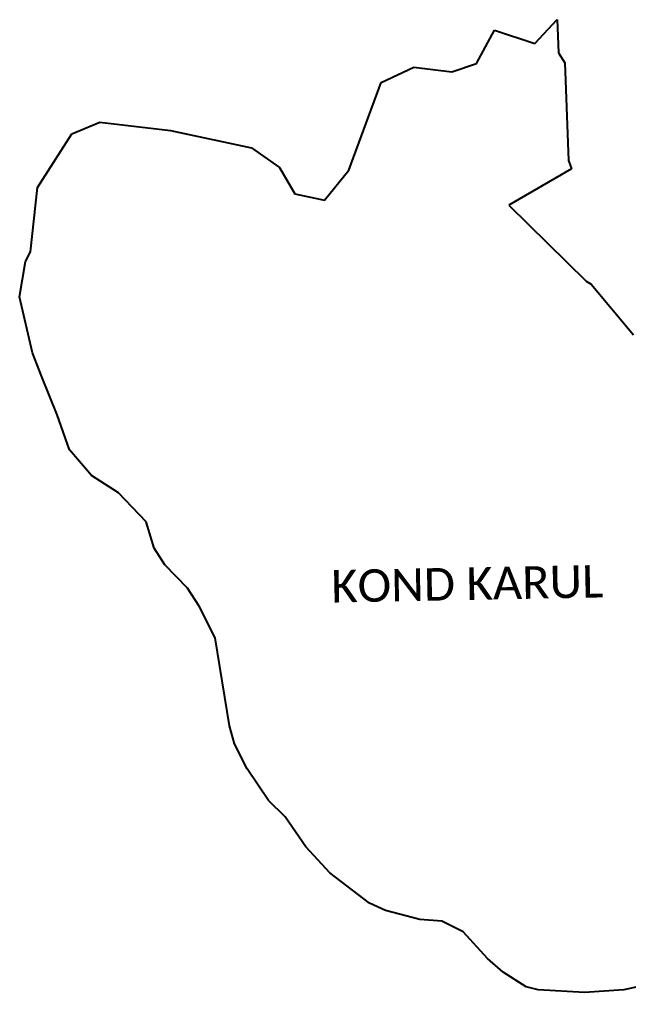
# Model space of a CAD drawing. Header units: metres. Extents: x 305319 to 309379, y 1922910 to 1926166.
# Drawn here: x 305319 to 307357, y 1922910 to 1926166 of the extents above; entities that cross this region are included whole.
import ezdxf

# ---------------------------------------------------------------- set-up
doc = ezdxf.new("R2010")
doc.units = ezdxf.units.M
doc.layers.add('VILLAGE NAME', color=250, linetype='Continuous')
doc.styles.get("Standard").update_dxf_attribs({"font": 'calibri.ttf'})

msp = doc.modelspace()

# ---------------------------------------------------------------- linework, layer by layer
at = {"color": 3}
for p, q in [((307044, 1926085.8), (307118.5, 1926166.4)), ((307118.5, 1926166.4), (307122.9, 1926054.9)), ((306848.7, 1926019.3), (306908.4, 1926130.2)), ((306908.4, 1926130.2), (307044, 1926085.8)), ((307122.9, 1926054.9), (307144.2, 1926021.6)), ((306766.2, 1925990.9), (306848.7, 1926019.3)), ((307144.2, 1926021.6), (307156.7, 1925694.7)), ((306529.3, 1925955.7), (306639.2, 1926006.3)), ((306639.2, 1926006.3), (306766.2, 1925990.9)), ((306421.5, 1925662.2), (306529.3, 1925955.7)), ((305494.7, 1925783.6), (305587.7, 1925822.3)), ((305587.7, 1925822.3), (305824.4, 1925794.9)), ((305378.7, 1925603.9), (305494.7, 1925783.6)), ((305824.4, 1925794.9), (306095.3, 1925736.6)), ((306095.3, 1925736.6), (306189.7, 1925671.2)), ((307156.7, 1925694.7), (307166.4, 1925666.3)), ((306189.7, 1925671.2), (306240.1, 1925583.4)), ((306339.6, 1925562.2), (306421.5, 1925662.2)), ((307166.4, 1925666.3), (306956.6, 1925545.3)), ((305356.3, 1925389.2), (305378.7, 1925603.9)), ((306240.1, 1925583.4), (306339.6, 1925562.2)), ((306956.6, 1925545.3), (307215.7, 1925290.9)), ((305339.2, 1925356.3), (305356.3, 1925389.2)), ((305318.9, 1925238.4), (305339.2, 1925356.3)), ((307215.7, 1925290.9), (307232.3, 1925280.6)), ((307232.3, 1925280.6), (307373.6, 1925111.2)), ((305362, 1925050.5), (305318.9, 1925238.4)), ((305394, 1924970.4), (305362, 1925050.5)), ((305445, 1924842.9), (305394, 1924970.4)), ((305486.2, 1924725.7), (305445, 1924842.9)), ((305560.4, 1924640.3), (305486.2, 1924725.7)), ((305650, 1924581.7), (305560.4, 1924640.3)), ((305743, 1924484.8), (305650, 1924581.7)), ((305769.8, 1924396.9), (305743, 1924484.8)), ((305805.5, 1924341.4), (305769.8, 1924396.9)), ((305881, 1924263.6), (305805.5, 1924341.4)), ((305920.4, 1924203.3), (305881, 1924263.6)), ((305974.2, 1924097.2), (305920.4, 1924203.3)), ((306022, 1923802.3), (305974.2, 1924097.2)), ((306038.6, 1923741.7), (306022, 1923802.3)), ((306080.5, 1923658.3), (306038.6, 1923741.7)), ((306152.4, 1923552), (306080.5, 1923658.3)), ((306208.3, 1923498.3), (306152.4, 1923552)), ((306276.9, 1923397.7), (306208.3, 1923498.3)), ((306358, 1923311), (306276.9, 1923397.7)), ((306490.6, 1923209.2), (306358, 1923311)), ((306544.3, 1923183.9), (306490.6, 1923209.2)), ((306658.7, 1923154.1), (306544.3, 1923183.9)), ((306733, 1923148.8), (306658.7, 1923154.1)), ((306803.5, 1923112.5), (306733, 1923148.8)), ((306885.4, 1923024), (306803.5, 1923112.5)), ((306937.3, 1922977.8), (306885.4, 1923024)), ((307014.7, 1922929.2), (306937.3, 1922977.8)), ((307055.3, 1922919), (307014.7, 1922929.2)), ((307210.2, 1922909.8), (307055.3, 1922919)), ((307341.1, 1922918.7), (307210.2, 1922909.8)), ((307432.6, 1922938.9), (307341.1, 1922918.7))]:
    msp.add_line(p, q, dxfattribs=at)

# ---------------------------------------------------------------- texts
at = {"layer": 'VILLAGE NAME'}
msp.add_text('KOND KARUL', height=108.75, rotation=1.1028, dxfattribs=at).set_placement((306363.6, 1924214.8))

doc.saveas('drawing.dxf')
